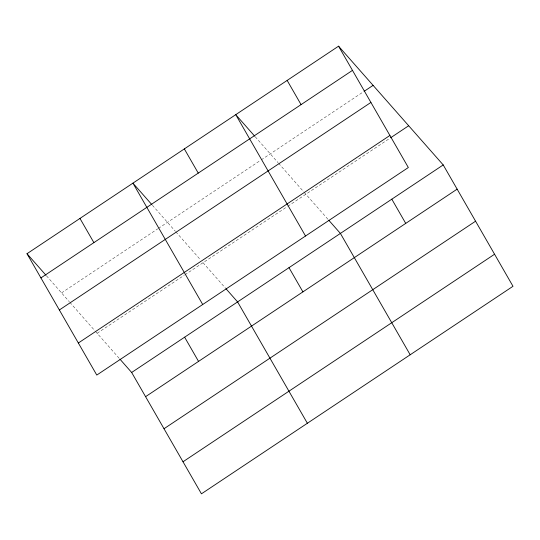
<?xml version="1.0" encoding="UTF-8"?>
<svg xmlns="http://www.w3.org/2000/svg" width="540" height="540" viewBox="0 0 540 540"><rect width="100%" height="100%" fill="white"/><g stroke="black" fill="none" stroke-linecap="round" stroke-linejoin="round"><path stroke-width="0.41" stroke-dasharray="2.7 2.03" d="M61.54 292.903L157.714 228.839M158.409 228.373L260.557 160.333M261.252 159.867L363.366 91.847M97.126 333.281L184.234 275.252M184.93 274.786L287.111 206.726M287.807 206.26L389.921 138.24M255.238 136.782L278.066 162.689M278.62 163.316L303.642 191.707M304.196 192.341L328.151 219.517M152.429 205.274L175.25 231.174M175.81 231.802L200.273 259.565M203.054 262.717L225.335 288.002M46.501 275.832L69.323 301.732M69.876 302.366L94.898 330.757M95.459 331.385L119.408 358.567"/><path stroke-width="0.81" d="M338.56 46.177L408.341 167.528L96.782 375.064L27 253.712L338.56 46.177L443.219 164.936L513 286.288L201.44 493.823L131.659 372.472L119.961 359.195M40.919 277.911L352.471 70.376M364.061 91.382L373.093 85.367M59.353 309.974L370.913 102.438M78.347 343.001L389.9 135.466M390.616 137.774L408.679 125.746M131.659 372.472L443.219 164.936M145.577 396.677L457.137 189.142M164.012 428.733L475.571 221.198M183.006 461.768L494.566 254.232M254.684 136.154L235.744 114.662L305.525 236.014M328.705 220.151L340.403 233.422L410.184 354.78M151.868 204.64L132.928 183.148L202.709 304.499M225.896 288.637L237.593 301.907L307.375 423.265M27 253.712L45.941 275.204M391.811 199.179L405.729 223.385M287.152 80.419L301.07 104.618M288.995 267.665L302.913 291.87M184.336 148.905L198.254 173.111M184.626 337.19L198.544 361.395M79.967 218.43L93.886 242.629"/></g></svg>
